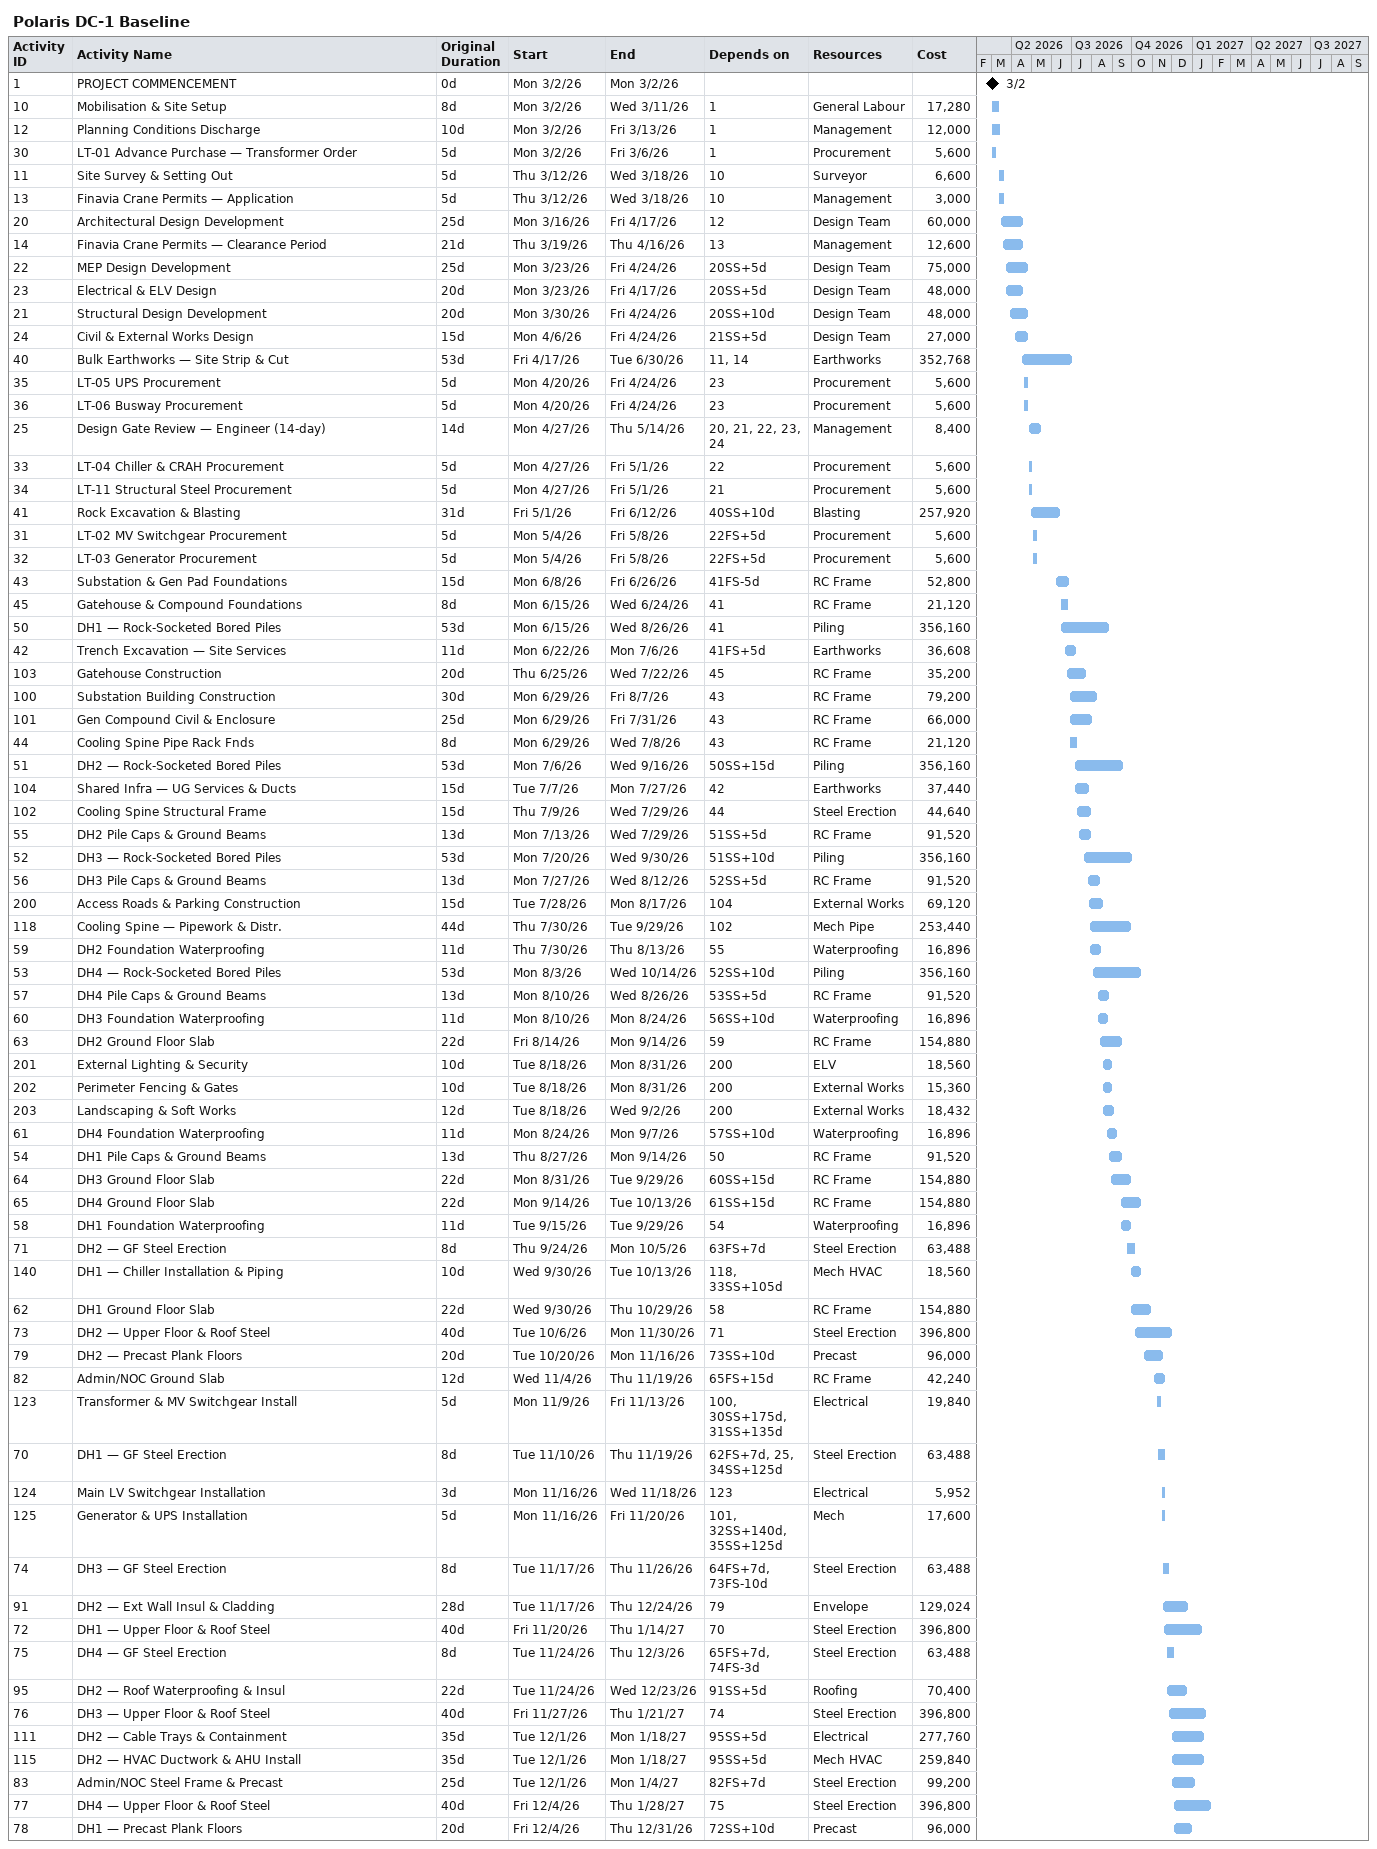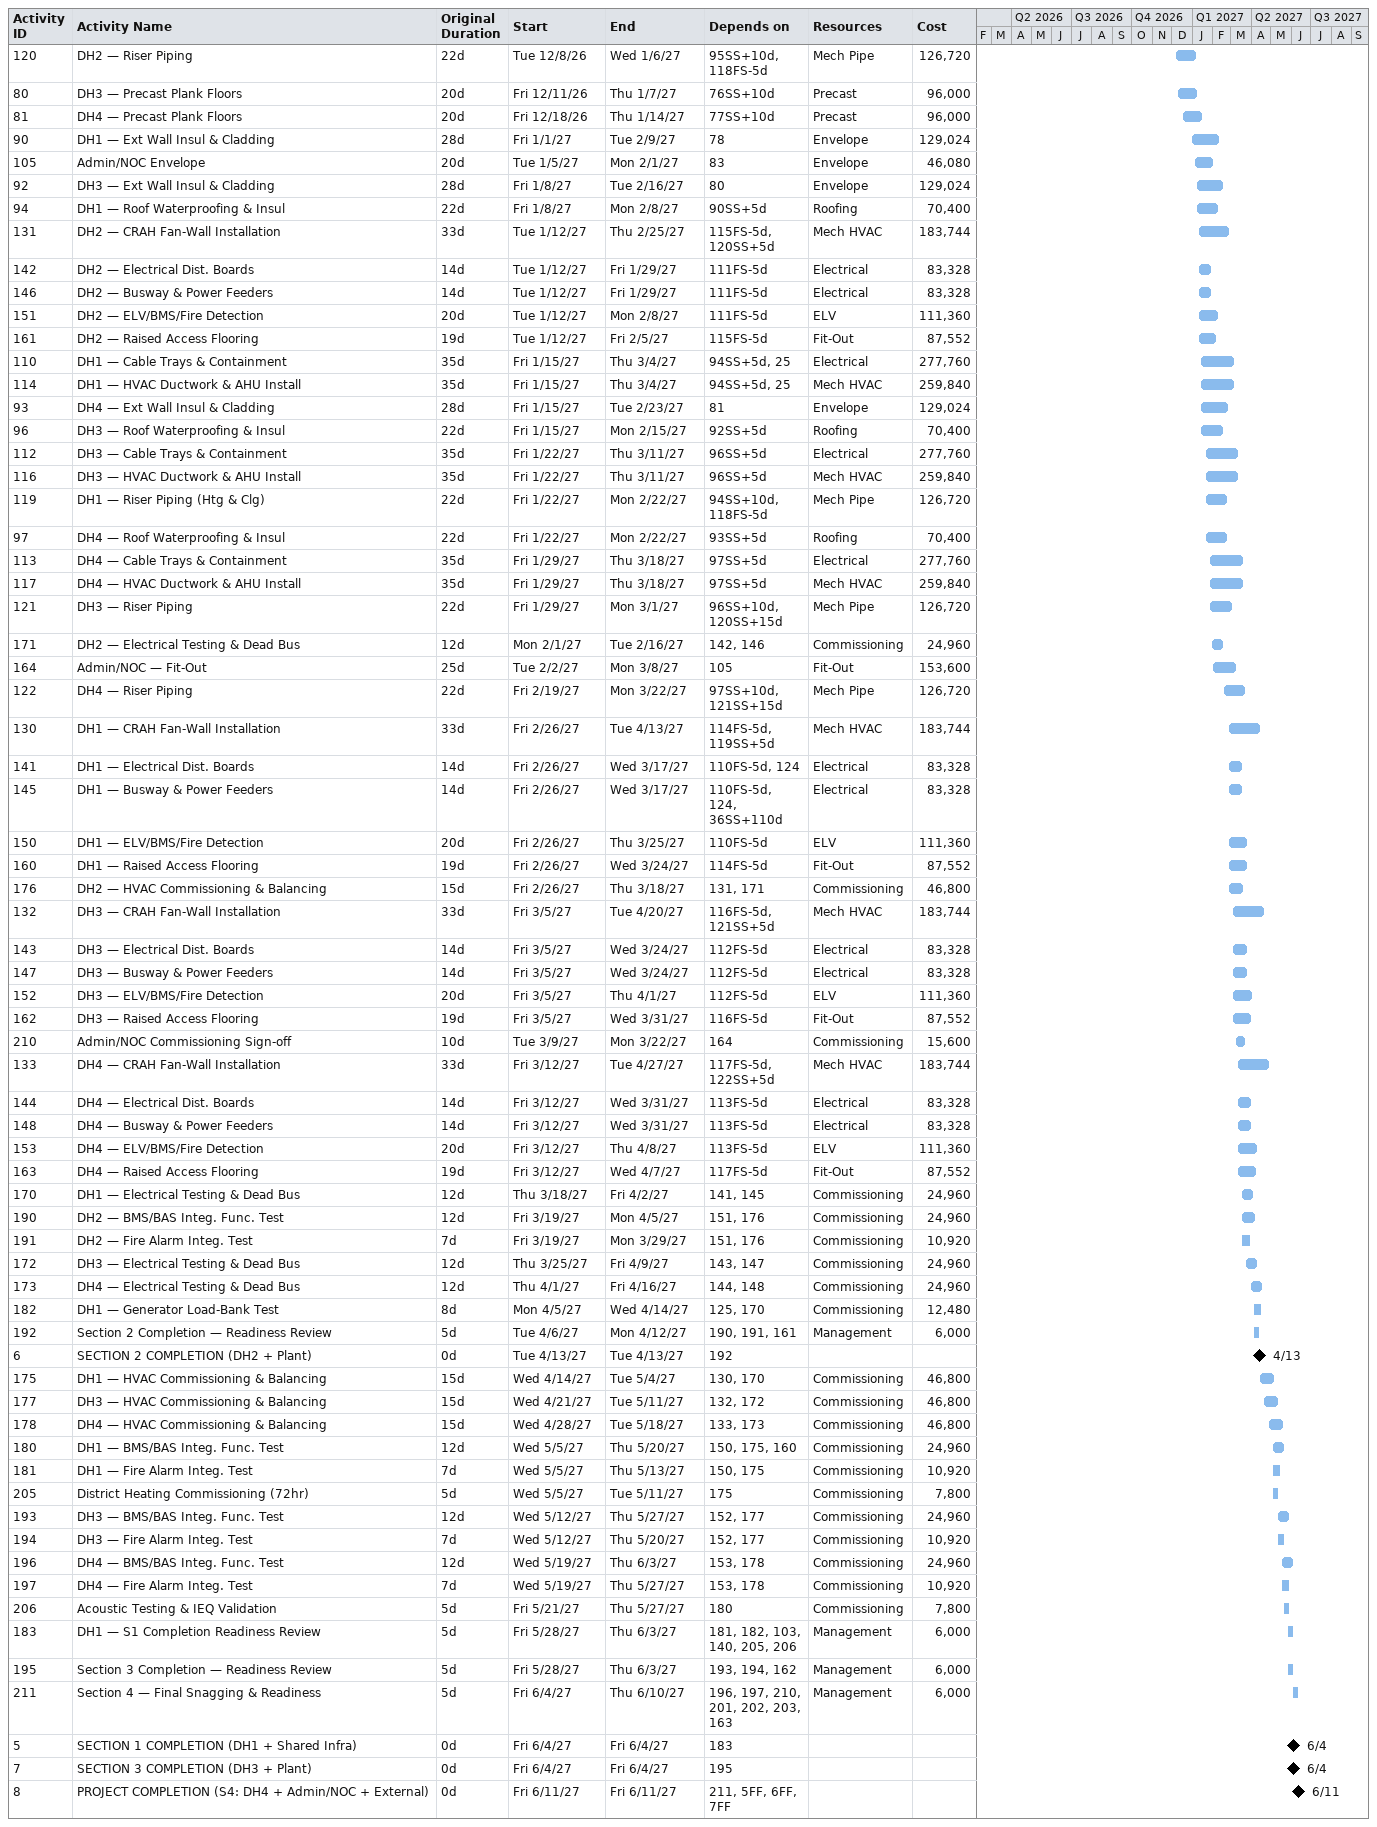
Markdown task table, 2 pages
Polaris DC-1 Baseline

| ID | Task | Original duration | Start | Finish | Predecessors | Resources | Cost |
|---|---|---|---|---|---|---|---|
| 1 | PROJECT COMMENCEMENT | 0d | 2026-03-02 | 2026-03-02 |  |  |  |
| 10 | Mobilisation & Site Setup | 8d | 2026-03-02 | 2026-03-11 | 1 | General Labour | 17280 |
| 12 | Planning Conditions Discharge | 10d | 2026-03-02 | 2026-03-13 | 1 | Management | 12000 |
| 30 | LT-01 Advance Purchase — Transformer Order | 5d | 2026-03-02 | 2026-03-06 | 1 | Procurement | 5600 |
| 11 | Site Survey & Setting Out | 5d | 2026-03-12 | 2026-03-18 | 10 | Surveyor | 6600 |
| 13 | Finavia Crane Permits — Application | 5d | 2026-03-12 | 2026-03-18 | 10 | Management | 3000 |
| 20 | Architectural Design Development | 25d | 2026-03-16 | 2026-04-17 | 12 | Design Team | 60000 |
| 14 | Finavia Crane Permits — Clearance Period | 21d | 2026-03-19 | 2026-04-16 | 13 | Management | 12600 |
| 22 | MEP Design Development | 25d | 2026-03-23 | 2026-04-24 | 20SS+5d | Design Team | 75000 |
| 23 | Electrical & ELV Design | 20d | 2026-03-23 | 2026-04-17 | 20SS+5d | Design Team | 48000 |
| 21 | Structural Design Development | 20d | 2026-03-30 | 2026-04-24 | 20SS+10d | Design Team | 48000 |
| 24 | Civil & External Works Design | 15d | 2026-04-06 | 2026-04-24 | 21SS+5d | Design Team | 27000 |
| 40 | Bulk Earthworks — Site Strip & Cut | 53d | 2026-04-17 | 2026-06-30 | 11, 14 | Earthworks | 352768 |
| 35 | LT-05 UPS Procurement | 5d | 2026-04-20 | 2026-04-24 | 23 | Procurement | 5600 |
| 36 | LT-06 Busway Procurement | 5d | 2026-04-20 | 2026-04-24 | 23 | Procurement | 5600 |
| 25 | Design Gate Review — Engineer (14-day) | 14d | 2026-04-27 | 2026-05-14 | 20, 21, 22, 23, 24 | Management | 8400 |
| 33 | LT-04 Chiller & CRAH Procurement | 5d | 2026-04-27 | 2026-05-01 | 22 | Procurement | 5600 |
| 34 | LT-11 Structural Steel Procurement | 5d | 2026-04-27 | 2026-05-01 | 21 | Procurement | 5600 |
| 41 | Rock Excavation & Blasting | 31d | 2026-05-01 | 2026-06-12 | 40SS+10d | Blasting | 257920 |
| 31 | LT-02 MV Switchgear Procurement | 5d | 2026-05-04 | 2026-05-08 | 22FS+5d | Procurement | 5600 |
| 32 | LT-03 Generator Procurement | 5d | 2026-05-04 | 2026-05-08 | 22FS+5d | Procurement | 5600 |
| 43 | Substation & Gen Pad Foundations | 15d | 2026-06-08 | 2026-06-26 | 41FS-5d | RC Frame | 52800 |
| 45 | Gatehouse & Compound Foundations | 8d | 2026-06-15 | 2026-06-24 | 41 | RC Frame | 21120 |
| 50 | DH1 — Rock-Socketed Bored Piles | 53d | 2026-06-15 | 2026-08-26 | 41 | Piling | 356160 |
| 42 | Trench Excavation — Site Services | 11d | 2026-06-22 | 2026-07-06 | 41FS+5d | Earthworks | 36608 |
| 103 | Gatehouse Construction | 20d | 2026-06-25 | 2026-07-22 | 45 | RC Frame | 35200 |
| 100 | Substation Building Construction | 30d | 2026-06-29 | 2026-08-07 | 43 | RC Frame | 79200 |
| 101 | Gen Compound Civil & Enclosure | 25d | 2026-06-29 | 2026-07-31 | 43 | RC Frame | 66000 |
| 44 | Cooling Spine Pipe Rack Fnds | 8d | 2026-06-29 | 2026-07-08 | 43 | RC Frame | 21120 |
| 51 | DH2 — Rock-Socketed Bored Piles | 53d | 2026-07-06 | 2026-09-16 | 50SS+15d | Piling | 356160 |
| 104 | Shared Infra — UG Services & Ducts | 15d | 2026-07-07 | 2026-07-27 | 42 | Earthworks | 37440 |
| 102 | Cooling Spine Structural Frame | 15d | 2026-07-09 | 2026-07-29 | 44 | Steel Erection | 44640 |
| 55 | DH2 Pile Caps & Ground Beams | 13d | 2026-07-13 | 2026-07-29 | 51SS+5d | RC Frame | 91520 |
| 52 | DH3 — Rock-Socketed Bored Piles | 53d | 2026-07-20 | 2026-09-30 | 51SS+10d | Piling | 356160 |
| 56 | DH3 Pile Caps & Ground Beams | 13d | 2026-07-27 | 2026-08-12 | 52SS+5d | RC Frame | 91520 |
| 200 | Access Roads & Parking Construction | 15d | 2026-07-28 | 2026-08-17 | 104 | External Works | 69120 |
| 118 | Cooling Spine — Pipework & Distr. | 44d | 2026-07-30 | 2026-09-29 | 102 | Mech Pipe | 253440 |
| 59 | DH2 Foundation Waterproofing | 11d | 2026-07-30 | 2026-08-13 | 55 | Waterproofing | 16896 |
| 53 | DH4 — Rock-Socketed Bored Piles | 53d | 2026-08-03 | 2026-10-14 | 52SS+10d | Piling | 356160 |
| 57 | DH4 Pile Caps & Ground Beams | 13d | 2026-08-10 | 2026-08-26 | 53SS+5d | RC Frame | 91520 |
| 60 | DH3 Foundation Waterproofing | 11d | 2026-08-10 | 2026-08-24 | 56SS+10d | Waterproofing | 16896 |
| 63 | DH2 Ground Floor Slab | 22d | 2026-08-14 | 2026-09-14 | 59 | RC Frame | 154880 |
| 201 | External Lighting & Security | 10d | 2026-08-18 | 2026-08-31 | 200 | ELV | 18560 |
| 202 | Perimeter Fencing & Gates | 10d | 2026-08-18 | 2026-08-31 | 200 | External Works | 15360 |
| 203 | Landscaping & Soft Works | 12d | 2026-08-18 | 2026-09-02 | 200 | External Works | 18432 |
| 61 | DH4 Foundation Waterproofing | 11d | 2026-08-24 | 2026-09-07 | 57SS+10d | Waterproofing | 16896 |
| 54 | DH1 Pile Caps & Ground Beams | 13d | 2026-08-27 | 2026-09-14 | 50 | RC Frame | 91520 |
| 64 | DH3 Ground Floor Slab | 22d | 2026-08-31 | 2026-09-29 | 60SS+15d | RC Frame | 154880 |
| 65 | DH4 Ground Floor Slab | 22d | 2026-09-14 | 2026-10-13 | 61SS+15d | RC Frame | 154880 |
| 58 | DH1 Foundation Waterproofing | 11d | 2026-09-15 | 2026-09-29 | 54 | Waterproofing | 16896 |
| 71 | DH2 — GF Steel Erection | 8d | 2026-09-24 | 2026-10-05 | 63FS+7d | Steel Erection | 63488 |
| 140 | DH1 — Chiller Installation & Piping | 10d | 2026-09-30 | 2026-10-13 | 118, 33SS+105d | Mech HVAC | 18560 |
| 62 | DH1 Ground Floor Slab | 22d | 2026-09-30 | 2026-10-29 | 58 | RC Frame | 154880 |
| 73 | DH2 — Upper Floor & Roof Steel | 40d | 2026-10-06 | 2026-11-30 | 71 | Steel Erection | 396800 |
| 79 | DH2 — Precast Plank Floors | 20d | 2026-10-20 | 2026-11-16 | 73SS+10d | Precast | 96000 |
| 82 | Admin/NOC Ground Slab | 12d | 2026-11-04 | 2026-11-19 | 65FS+15d | RC Frame | 42240 |
| 123 | Transformer & MV Switchgear Install | 5d | 2026-11-09 | 2026-11-13 | 100, 30SS+175d, 31SS+135d | Electrical | 19840 |
| 70 | DH1 — GF Steel Erection | 8d | 2026-11-10 | 2026-11-19 | 62FS+7d, 25, 34SS+125d | Steel Erection | 63488 |
| 124 | Main LV Switchgear Installation | 3d | 2026-11-16 | 2026-11-18 | 123 | Electrical | 5952 |
| 125 | Generator & UPS Installation | 5d | 2026-11-16 | 2026-11-20 | 101, 32SS+140d, 35SS+125d | Mech | 17600 |
| 74 | DH3 — GF Steel Erection | 8d | 2026-11-17 | 2026-11-26 | 64FS+7d, 73FS-10d | Steel Erection | 63488 |
| 91 | DH2 — Ext Wall Insul & Cladding | 28d | 2026-11-17 | 2026-12-24 | 79 | Envelope | 129024 |
| 72 | DH1 — Upper Floor & Roof Steel | 40d | 2026-11-20 | 2027-01-14 | 70 | Steel Erection | 396800 |
| 75 | DH4 — GF Steel Erection | 8d | 2026-11-24 | 2026-12-03 | 65FS+7d, 74FS-3d | Steel Erection | 63488 |
| 95 | DH2 — Roof Waterproofing & Insul | 22d | 2026-11-24 | 2026-12-23 | 91SS+5d | Roofing | 70400 |
| 76 | DH3 — Upper Floor & Roof Steel | 40d | 2026-11-27 | 2027-01-21 | 74 | Steel Erection | 396800 |
| 111 | DH2 — Cable Trays & Containment | 35d | 2026-12-01 | 2027-01-18 | 95SS+5d | Electrical | 277760 |
| 115 | DH2 — HVAC Ductwork & AHU Install | 35d | 2026-12-01 | 2027-01-18 | 95SS+5d | Mech HVAC | 259840 |
| 83 | Admin/NOC Steel Frame & Precast | 25d | 2026-12-01 | 2027-01-04 | 82FS+7d | Steel Erection | 99200 |
| 77 | DH4 — Upper Floor & Roof Steel | 40d | 2026-12-04 | 2027-01-28 | 75 | Steel Erection | 396800 |
| 78 | DH1 — Precast Plank Floors | 20d | 2026-12-04 | 2026-12-31 | 72SS+10d | Precast | 96000 |
| 120 | DH2 — Riser Piping | 22d | 2026-12-08 | 2027-01-06 | 95SS+10d, 118FS-5d | Mech Pipe | 126720 |
| 80 | DH3 — Precast Plank Floors | 20d | 2026-12-11 | 2027-01-07 | 76SS+10d | Precast | 96000 |
| 81 | DH4 — Precast Plank Floors | 20d | 2026-12-18 | 2027-01-14 | 77SS+10d | Precast | 96000 |
| 90 | DH1 — Ext Wall Insul & Cladding | 28d | 2027-01-01 | 2027-02-09 | 78 | Envelope | 129024 |
| 105 | Admin/NOC Envelope | 20d | 2027-01-05 | 2027-02-01 | 83 | Envelope | 46080 |
| 92 | DH3 — Ext Wall Insul & Cladding | 28d | 2027-01-08 | 2027-02-16 | 80 | Envelope | 129024 |
| 94 | DH1 — Roof Waterproofing & Insul | 22d | 2027-01-08 | 2027-02-08 | 90SS+5d | Roofing | 70400 |
| 131 | DH2 — CRAH Fan-Wall Installation | 33d | 2027-01-12 | 2027-02-25 | 115FS-5d, 120SS+5d | Mech HVAC | 183744 |
| 142 | DH2 — Electrical Dist. Boards | 14d | 2027-01-12 | 2027-01-29 | 111FS-5d | Electrical | 83328 |
| 146 | DH2 — Busway & Power Feeders | 14d | 2027-01-12 | 2027-01-29 | 111FS-5d | Electrical | 83328 |
| 151 | DH2 — ELV/BMS/Fire Detection | 20d | 2027-01-12 | 2027-02-08 | 111FS-5d | ELV | 111360 |
| 161 | DH2 — Raised Access Flooring | 19d | 2027-01-12 | 2027-02-05 | 115FS-5d | Fit-Out | 87552 |
| 110 | DH1 — Cable Trays & Containment | 35d | 2027-01-15 | 2027-03-04 | 94SS+5d, 25 | Electrical | 277760 |
| 114 | DH1 — HVAC Ductwork & AHU Install | 35d | 2027-01-15 | 2027-03-04 | 94SS+5d, 25 | Mech HVAC | 259840 |
| 93 | DH4 — Ext Wall Insul & Cladding | 28d | 2027-01-15 | 2027-02-23 | 81 | Envelope | 129024 |
| 96 | DH3 — Roof Waterproofing & Insul | 22d | 2027-01-15 | 2027-02-15 | 92SS+5d | Roofing | 70400 |
| 112 | DH3 — Cable Trays & Containment | 35d | 2027-01-22 | 2027-03-11 | 96SS+5d | Electrical | 277760 |
| 116 | DH3 — HVAC Ductwork & AHU Install | 35d | 2027-01-22 | 2027-03-11 | 96SS+5d | Mech HVAC | 259840 |
| 119 | DH1 — Riser Piping (Htg & Clg) | 22d | 2027-01-22 | 2027-02-22 | 94SS+10d, 118FS-5d | Mech Pipe | 126720 |
| 97 | DH4 — Roof Waterproofing & Insul | 22d | 2027-01-22 | 2027-02-22 | 93SS+5d | Roofing | 70400 |
| 113 | DH4 — Cable Trays & Containment | 35d | 2027-01-29 | 2027-03-18 | 97SS+5d | Electrical | 277760 |
| 117 | DH4 — HVAC Ductwork & AHU Install | 35d | 2027-01-29 | 2027-03-18 | 97SS+5d | Mech HVAC | 259840 |
| 121 | DH3 — Riser Piping | 22d | 2027-01-29 | 2027-03-01 | 96SS+10d, 120SS+15d | Mech Pipe | 126720 |
| 171 | DH2 — Electrical Testing & Dead Bus | 12d | 2027-02-01 | 2027-02-16 | 142, 146 | Commissioning | 24960 |
| 164 | Admin/NOC — Fit-Out | 25d | 2027-02-02 | 2027-03-08 | 105 | Fit-Out | 153600 |
| 122 | DH4 — Riser Piping | 22d | 2027-02-19 | 2027-03-22 | 97SS+10d, 121SS+15d | Mech Pipe | 126720 |
| 130 | DH1 — CRAH Fan-Wall Installation | 33d | 2027-02-26 | 2027-04-13 | 114FS-5d, 119SS+5d | Mech HVAC | 183744 |
| 141 | DH1 — Electrical Dist. Boards | 14d | 2027-02-26 | 2027-03-17 | 110FS-5d, 124 | Electrical | 83328 |
| 145 | DH1 — Busway & Power Feeders | 14d | 2027-02-26 | 2027-03-17 | 110FS-5d, 124, 36SS+110d | Electrical | 83328 |
| 150 | DH1 — ELV/BMS/Fire Detection | 20d | 2027-02-26 | 2027-03-25 | 110FS-5d | ELV | 111360 |
| 160 | DH1 — Raised Access Flooring | 19d | 2027-02-26 | 2027-03-24 | 114FS-5d | Fit-Out | 87552 |
| 176 | DH2 — HVAC Commissioning & Balancing | 15d | 2027-02-26 | 2027-03-18 | 131, 171 | Commissioning | 46800 |
| 132 | DH3 — CRAH Fan-Wall Installation | 33d | 2027-03-05 | 2027-04-20 | 116FS-5d, 121SS+5d | Mech HVAC | 183744 |
| 143 | DH3 — Electrical Dist. Boards | 14d | 2027-03-05 | 2027-03-24 | 112FS-5d | Electrical | 83328 |
| 147 | DH3 — Busway & Power Feeders | 14d | 2027-03-05 | 2027-03-24 | 112FS-5d | Electrical | 83328 |
| 152 | DH3 — ELV/BMS/Fire Detection | 20d | 2027-03-05 | 2027-04-01 | 112FS-5d | ELV | 111360 |
| 162 | DH3 — Raised Access Flooring | 19d | 2027-03-05 | 2027-03-31 | 116FS-5d | Fit-Out | 87552 |
| 210 | Admin/NOC Commissioning Sign-off | 10d | 2027-03-09 | 2027-03-22 | 164 | Commissioning | 15600 |
| 133 | DH4 — CRAH Fan-Wall Installation | 33d | 2027-03-12 | 2027-04-27 | 117FS-5d, 122SS+5d | Mech HVAC | 183744 |
| 144 | DH4 — Electrical Dist. Boards | 14d | 2027-03-12 | 2027-03-31 | 113FS-5d | Electrical | 83328 |
| 148 | DH4 — Busway & Power Feeders | 14d | 2027-03-12 | 2027-03-31 | 113FS-5d | Electrical | 83328 |
| 153 | DH4 — ELV/BMS/Fire Detection | 20d | 2027-03-12 | 2027-04-08 | 113FS-5d | ELV | 111360 |
| 163 | DH4 — Raised Access Flooring | 19d | 2027-03-12 | 2027-04-07 | 117FS-5d | Fit-Out | 87552 |
| 170 | DH1 — Electrical Testing & Dead Bus | 12d | 2027-03-18 | 2027-04-02 | 141, 145 | Commissioning | 24960 |
| 190 | DH2 — BMS/BAS Integ. Func. Test | 12d | 2027-03-19 | 2027-04-05 | 151, 176 | Commissioning | 24960 |
| 191 | DH2 — Fire Alarm Integ. Test | 7d | 2027-03-19 | 2027-03-29 | 151, 176 | Commissioning | 10920 |
| 172 | DH3 — Electrical Testing & Dead Bus | 12d | 2027-03-25 | 2027-04-09 | 143, 147 | Commissioning | 24960 |
| 173 | DH4 — Electrical Testing & Dead Bus | 12d | 2027-04-01 | 2027-04-16 | 144, 148 | Commissioning | 24960 |
| 182 | DH1 — Generator Load-Bank Test | 8d | 2027-04-05 | 2027-04-14 | 125, 170 | Commissioning | 12480 |
| 192 | Section 2 Completion — Readiness Review | 5d | 2027-04-06 | 2027-04-12 | 190, 191, 161 | Management | 6000 |
| 6 | SECTION 2 COMPLETION (DH2 + Plant) | 0d | 2027-04-13 | 2027-04-13 | 192 |  |  |
| 175 | DH1 — HVAC Commissioning & Balancing | 15d | 2027-04-14 | 2027-05-04 | 130, 170 | Commissioning | 46800 |
| 177 | DH3 — HVAC Commissioning & Balancing | 15d | 2027-04-21 | 2027-05-11 | 132, 172 | Commissioning | 46800 |
| 178 | DH4 — HVAC Commissioning & Balancing | 15d | 2027-04-28 | 2027-05-18 | 133, 173 | Commissioning | 46800 |
| 180 | DH1 — BMS/BAS Integ. Func. Test | 12d | 2027-05-05 | 2027-05-20 | 150, 175, 160 | Commissioning | 24960 |
| 181 | DH1 — Fire Alarm Integ. Test | 7d | 2027-05-05 | 2027-05-13 | 150, 175 | Commissioning | 10920 |
| 205 | District Heating Commissioning (72hr) | 5d | 2027-05-05 | 2027-05-11 | 175 | Commissioning | 7800 |
| 193 | DH3 — BMS/BAS Integ. Func. Test | 12d | 2027-05-12 | 2027-05-27 | 152, 177 | Commissioning | 24960 |
| 194 | DH3 — Fire Alarm Integ. Test | 7d | 2027-05-12 | 2027-05-20 | 152, 177 | Commissioning | 10920 |
| 196 | DH4 — BMS/BAS Integ. Func. Test | 12d | 2027-05-19 | 2027-06-03 | 153, 178 | Commissioning | 24960 |
| 197 | DH4 — Fire Alarm Integ. Test | 7d | 2027-05-19 | 2027-05-27 | 153, 178 | Commissioning | 10920 |
| 206 | Acoustic Testing & IEQ Validation | 5d | 2027-05-21 | 2027-05-27 | 180 | Commissioning | 7800 |
| 183 | DH1 — S1 Completion Readiness Review | 5d | 2027-05-28 | 2027-06-03 | 181, 182, 103, 140, 205, 206 | Management | 6000 |
| 195 | Section 3 Completion — Readiness Review | 5d | 2027-05-28 | 2027-06-03 | 193, 194, 162 | Management | 6000 |
| 211 | Section 4 — Final Snagging & Readiness | 5d | 2027-06-04 | 2027-06-10 | 196, 197, 210, 201, 202, 203, 163 | Management | 6000 |
| 5 | SECTION 1 COMPLETION (DH1 + Shared Infra) | 0d | 2027-06-04 | 2027-06-04 | 183 |  |  |
| 7 | SECTION 3 COMPLETION (DH3 + Plant) | 0d | 2027-06-04 | 2027-06-04 | 195 |  |  |
| 8 | PROJECT COMPLETION (S4: DH4 + Admin/NOC + External) | 0d | 2027-06-11 | 2027-06-11 | 211, 5FF, 6FF, 7FF |  |  |
